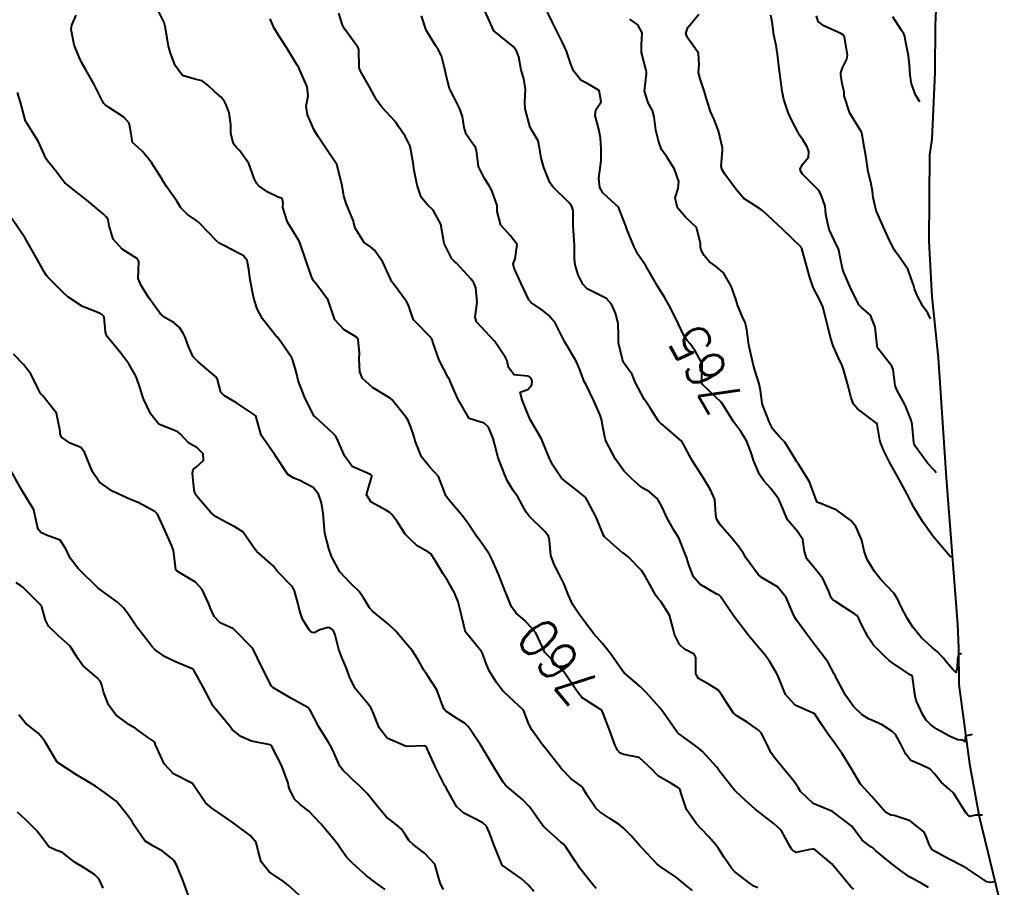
# Model space of a CAD drawing. Header units: metres. Extents: x 318500 to 325275, y 7408834 to 7428799.
# Drawn here: x 320321.5 to 320422.5, y 7412709.9 to 7412799.4 of the extents above; entities that cross this region are included whole.
import ezdxf
from ezdxf.enums import TextEntityAlignment as Align

# ---------------------------------------------------------------- set-up
doc = ezdxf.new("R2010")
doc.units = ezdxf.units.M
doc.header["$MEASUREMENT"] = 0
for name, color, linetype in [('Area', 45, 'Continuous'), ('Cotas', 45, 'Continuous'), ('Curvas de Nivel 1m', 11, 'Continuous'), ('Curvas de Nivel 5m', 15, 'Continuous')]:
    doc.layers.add(name, color=color, linetype=linetype)
doc.styles.add('Style-STANDARD', font='STANDARD.shx')

msp = doc.modelspace()

# ---------------------------------------------------------------- linework, layer by layer
at = {"layer": 'Area'}
msp.add_lwpolyline([(320416.16, 7412804.48), (320415.94, 7412798.84), (320415.9, 7412794), (320415.6, 7412787.11), (320415.35, 7412785.49), (320415.27, 7412776.61), (320415.57, 7412770.84), (320415.73, 7412769.55), (320416.24, 7412764.55), (320417.06, 7412752.18), (320418.24, 7412737.06), (320418.35, 7412734.67), (320418.38, 7412730.87), (320419.48, 7412722.71), (320420.48, 7412717.28), (320422.45, 7412709.05)], dxfattribs=at)
at = {"layer": 'Curvas de Nivel 1m', "flags": 128}
for points, elevation in [([(320390.9, 7412709.64), (320390.45, 7412709.99), (320389.26, 7412710.96), (320387.7, 7412712.03), (320387.28, 7412712.35), (320385.64, 7412714.05), (320385.49, 7412714.24), (320385.31, 7412714.45), (320384.55, 7412715.3), (320383.78, 7412716.08), (320383.34, 7412716.43), (320382.38, 7412717.06), (320381.35, 7412717.76), (320380.95, 7412718.12), (320380.01, 7412719.5), (320379.64, 7412720.14), (320379.55, 7412720.29), (320379.39, 7412720.44), (320378.41, 7412721.16), (320377.41, 7412722.17), (320375.81, 7412724.19), (320375.45, 7412724.66), (320374.36, 7412726.21), (320374.05, 7412726.78), (320373.49, 7412728.22), (320371.52, 7412730.06), (320371.34, 7412730.25), (320370.7, 7412731.09), (320369.95, 7412732.27), (320369.56, 7412733.22), (320369.31, 7412734.01), (320369.16, 7412734.28), (320367.6, 7412736.16), (320367.52, 7412736.3), (320367.49, 7412736.41), (320367.02, 7412738.31), (320366.74, 7412739.41), (320366.39, 7412740.32), (320365.67, 7412741.6), (320365.18, 7412742.34), (320364.37, 7412743.67), (320363.94, 7412744.35), (320363.71, 7412744.52), (320362.53, 7412745.18), (320361.73, 7412745.94), (320361.51, 7412746.16), (320361.28, 7412746.39), (320360.48, 7412747.67), (320359.92, 7412748.41), (320359.76, 7412748.58), (320359.35, 7412748.83), (320357.78, 7412749.68), (320357.31, 7412750.44), (320357.81, 7412752.22), (320357.87, 7412752.37), (320357.86, 7412752.43), (320357.81, 7412752.48), (320357.71, 7412752.53), (320355.82, 7412753.36), (320355.05, 7412754.47), (320354.38, 7412755.96), (320354.14, 7412756.49), (320354.01, 7412756.63), (320353.87, 7412756.75), (320351.97, 7412758.51), (320351.89, 7412758.6), (320350.9, 7412760.53), (320350.26, 7412762.22), (320350.18, 7412762.54), (320350.14, 7412762.73), (320349.96, 7412763.51), (320349.72, 7412764.3), (320349.61, 7412764.55), (320348.77, 7412765.77), (320348.22, 7412766.57), (320348.12, 7412766.68), (320348, 7412766.79), (320346.58, 7412768.58), (320346.04, 7412769.61), (320345.72, 7412770.59), (320345.63, 7412771.03), (320345.31, 7412772.6), (320345.17, 7412773.68), (320345, 7412774.61), (320344.6, 7412775.11), (320344.11, 7412775.36), (320342.67, 7412776.1), (320342.13, 7412776.4), (320341.8, 7412776.65), (320340.16, 7412778.38), (320339.8, 7412778.68), (320338.84, 7412779.36), (320338.17, 7412780.04), (320337.91, 7412780.44), (320337.74, 7412780.71), (320336.68, 7412782.25), (320336.37, 7412782.73), (320336.21, 7412783.01), (320335.1, 7412784.74), (320334.25, 7412785.82), (320333.75, 7412786.26), (320333.19, 7412786.77), (320332.97, 7412788.08), (320332.82, 7412788.77), (320332.3, 7412789.4), (320330.69, 7412790.43), (320330.32, 7412790.69), (320330.22, 7412790.81), (320330.1, 7412791.04), (320329.2, 7412792.82), (320328.36, 7412794.28), (320328.03, 7412794.84), (320327.67, 7412795.56), (320327.15, 7412796.85), (320326.84, 7412798.43), (320326.91, 7412798.86), (320327.37, 7412799.92)], 759), ([(320415.25, 7412709.94), (320414.65, 7412710.27), (320413.27, 7412711.05), (320412.35, 7412711.7), (320411.29, 7412712.51), (320409.82, 7412713.73), (320409.55, 7412713.98), (320409.31, 7412714.14), (320408.39, 7412714.82), (320407.72, 7412715.76), (320407.34, 7412716.28), (320405.36, 7412717.79), (320403.37, 7412718.6), (320402.05, 7412719.84), (320401.8, 7412720.25), (320401.4, 7412720.86), (320400.57, 7412721.86), (320399.43, 7412723.25), (320398.98, 7412723.88), (320398.58, 7412724.76), (320397.99, 7412725.89), (320397.73, 7412726.15), (320397.47, 7412726.35), (320396.55, 7412726.98), (320395.49, 7412727.64), (320395.15, 7412727.93), (320394.43, 7412729.02), (320393.84, 7412729.95), (320393.53, 7412730.31), (320392.63, 7412730.87), (320391.54, 7412731.5), (320391.27, 7412731.98), (320391.24, 7412733.66), (320391.07, 7412733.99), (320390.1, 7412734.52), (320389.58, 7412735), (320389.05, 7412736.02), (320388.87, 7412736.76), (320388.53, 7412738.02), (320387.64, 7412739.44), (320387.36, 7412739.75), (320387.15, 7412740.04), (320386.51, 7412741.2), (320386.04, 7412742.05), (320385.69, 7412742.61), (320384.26, 7412744.08), (320383.93, 7412744.31), (320383.71, 7412744.46), (320381.85, 7412746.11), (320381.73, 7412746.29), (320380.97, 7412748.12), (320380.1, 7412749.82), (320379.91, 7412750.14), (320379.85, 7412750.2), (320379.79, 7412750.25), (320378.74, 7412751.1), (320377.81, 7412751.81), (320377.42, 7412752.17), (320376.53, 7412753.48), (320376.16, 7412754.19), (320375.85, 7412754.95), (320375.34, 7412756.2), (320374.8, 7412757.13), (320374.17, 7412758.22), (320373.9, 7412758.87), (320373.36, 7412760.23), (320373.13, 7412761.04), (320373.94, 7412761.29), (320374.36, 7412761.79), (320374.39, 7412762.21), (320374.25, 7412762.51), (320373.95, 7412762.69), (320372.53, 7412762.81), (320371.96, 7412763.56), (320371.79, 7412764.25), (320371.64, 7412764.59), (320370.52, 7412766.26), (320370.01, 7412766.81), (320368.65, 7412768.29), (320368.5, 7412768.76), (320368.73, 7412770.29), (320368.58, 7412771.78), (320368.36, 7412772.3), (320368.09, 7412772.69), (320366.58, 7412774.32), (320366.33, 7412774.54), (320366.11, 7412774.78), (320365.32, 7412776.34), (320365.14, 7412777.35), (320364.97, 7412778.34), (320364.18, 7412779.78), (320363.61, 7412780.36), (320362.95, 7412781.12), (320362.52, 7412782.38), (320362.23, 7412783.89), (320362.15, 7412784.38), (320362.14, 7412784.48), (320361.82, 7412786.39), (320361.3, 7412787.41), (320360.61, 7412788.41), (320360.3, 7412788.89), (320358.89, 7412790.43), (320358.33, 7412791.18), (320357.65, 7412792.45), (320356.69, 7412794.13), (320356.56, 7412794.46), (320356.51, 7412796.35), (320356.48, 7412796.46), (320356.4, 7412796.61), (320355.04, 7412798.48), (320354.83, 7412798.88), (320354.45, 7412800.11)], 762), ([(320422.03, 7412710.53), (320421.64, 7412710.45), (320421.26, 7412710.51), (320419.69, 7412711.6), (320419.28, 7412711.87), (320418.77, 7412712.14), (320417.3, 7412712.9), (320415.92, 7412713.65), (320415.57, 7412713.91), (320415.32, 7412714.37), (320414.98, 7412715.32), (320414.77, 7412715.67), (320413.35, 7412716.83), (320411.71, 7412717.35), (320411.36, 7412717.4), (320410.82, 7412717.72), (320409.38, 7412719.37), (320409.02, 7412719.75), (320408.23, 7412720.59), (320407.53, 7412721.77), (320407.41, 7412722.01), (320406.31, 7412723.78), (320405.46, 7412725.01), (320404.88, 7412725.8), (320404.3, 7412726.63), (320403.54, 7412727.82), (320403.49, 7412727.87), (320403.41, 7412727.9), (320401.5, 7412728.73), (320400.49, 7412729.86), (320399.77, 7412731.64), (320399.69, 7412731.87), (320399.55, 7412732.12), (320398.9, 7412733.21), (320398.42, 7412733.89), (320397.58, 7412734.86), (320396.72, 7412735.91), (320395.62, 7412737.35), (320395.18, 7412737.93), (320394.15, 7412739.44), (320393.79, 7412739.95), (320393.65, 7412740.08), (320393.37, 7412740.24), (320391.67, 7412741.22), (320391.03, 7412741.99), (320390.56, 7412743.13), (320390.29, 7412744), (320390.13, 7412744.42), (320389.72, 7412745.5), (320389.49, 7412746.01), (320389.07, 7412746.69), (320388.29, 7412748.02), (320387.78, 7412749.16), (320387.29, 7412750.04), (320386.48, 7412750.74), (320385.8, 7412751.12), (320385.27, 7412751.53), (320384.66, 7412752.08), (320383.82, 7412752.91), (320382.98, 7412754.1), (320381.97, 7412756), (320381.93, 7412756.11), (320381.87, 7412756.38), (320381.61, 7412757.84), (320381.56, 7412758.11), (320381.38, 7412758.64), (320380.73, 7412760.13), (320379.94, 7412761.77), (320379.76, 7412762.14), (320379.26, 7412763.44), (320378.97, 7412764.15), (320377.99, 7412765.79), (320377.76, 7412766.17), (320377.52, 7412766.67), (320376.74, 7412768.18), (320376.04, 7412769), (320375.37, 7412769.53), (320374.3, 7412770.22), (320374.05, 7412770.53), (320373.26, 7412772.23), (320372.54, 7412773.8), (320372.41, 7412774.25), (320372.64, 7412774.77), (320372.85, 7412776.24), (320372.14, 7412777.15), (320371.14, 7412778.26), (320370.77, 7412779.67), (320370.77, 7412780.26), (320370.21, 7412781.82), (320370.06, 7412782.13), (320369.98, 7412782.27), (320369.46, 7412783.05), (320368.86, 7412784.29), (320368.63, 7412785.93), (320368.53, 7412786.3), (320368.42, 7412786.45), (320368.27, 7412786.62), (320367.59, 7412787.62), (320367.39, 7412788.31), (320367.19, 7412789.44), (320366.9, 7412790.32), (320366.34, 7412791.4), (320365.87, 7412792.34), (320365.56, 7412793.54), (320365.38, 7412794.34), (320365.03, 7412795.71), (320364.69, 7412796.36), (320364.41, 7412796.77), (320363.47, 7412798.37), (320362.97, 7412799.85)], 763), ([(320420.81, 7412717.41), (320420.41, 7412717.4), (320420.09, 7412717.41), (320419.52, 7412717.27), (320419.36, 7412717.33), (320419.14, 7412717.61), (320418.73, 7412718.25), (320417.84, 7412719.63), (320417.39, 7412720.07), (320416.55, 7412720.79), (320415.87, 7412721.65), (320415.42, 7412722.15), (320414.5, 7412722.59), (320413.43, 7412723.03), (320412.92, 7412723.7), (320412.36, 7412724.8), (320411.84, 7412725.71), (320411.47, 7412726.05), (320410.46, 7412726.71), (320409.48, 7412727.15), (320409.07, 7412727.33), (320408.39, 7412727.76), (320407.5, 7412728.59), (320406.67, 7412729.78), (320405.65, 7412731.69), (320405.61, 7412731.79), (320405.55, 7412731.9), (320404.9, 7412733.14), (320404.43, 7412733.81), (320403.59, 7412734.87), (320402.87, 7412735.83), (320401.63, 7412737.52), (320401.42, 7412737.85), (320401.27, 7412738.22), (320400.56, 7412739.86), (320399.67, 7412740.94), (320398.09, 7412741.89), (320397.68, 7412742.22), (320396.43, 7412743.92), (320396.16, 7412744.37), (320395.72, 7412745.05), (320394.99, 7412745.94), (320393.75, 7412747.35), (320393.4, 7412747.96), (320393.32, 7412748.4), (320393.21, 7412749.96), (320392.78, 7412750.95), (320392.15, 7412751.97), (320391.82, 7412752.52), (320390.89, 7412753.99), (320389.87, 7412755.84), (320389.74, 7412756.01), (320387.89, 7412757.62), (320387.66, 7412757.8), (320387.41, 7412758.04), (320386.53, 7412759.43), (320386.09, 7412760.06), (320385.92, 7412760.29), (320385.01, 7412762.07), (320384.71, 7412762.83), (320383.97, 7412763.86), (320383.81, 7412764.09), (320383.68, 7412764.38), (320383.28, 7412766.1), (320383.27, 7412766.84), (320383.24, 7412768.1), (320382.97, 7412769.17), (320382.55, 7412770.1), (320382.06, 7412770.67), (320380.96, 7412771.23), (320380.07, 7412771.68), (320379.62, 7412772.15), (320379.14, 7412773.11), (320378.8, 7412774.16), (320378.74, 7412774.79), (320378.76, 7412776.16), (320378.63, 7412777.69), (320378.6, 7412778.16), (320378.6, 7412779.75), (320378.48, 7412780.17), (320378.36, 7412780.34), (320378.19, 7412780.54), (320376.53, 7412782.19), (320376.22, 7412782.63), (320375.58, 7412784.2), (320375.31, 7412785.15), (320375.13, 7412786.21), (320375, 7412786.94), (320374.29, 7412788.13), (320374.25, 7412788.18), (320374.23, 7412788.22), (320374.19, 7412788.33), (320373.65, 7412790.23), (320373.63, 7412790.93), (320373.7, 7412792.23), (320373.51, 7412793.38), (320373.25, 7412794.24), (320373.02, 7412795.61), (320372.77, 7412796.24), (320372.41, 7412796.67), (320370.43, 7412798.28), (320369.55, 7412800.29)], 764), ([(320417.63, 7412744.06), (320417.61, 7412744.07), (320417.58, 7412744.04), (320417.49, 7412744.09), (320415.74, 7412746.14), (320414.62, 7412747.68), (320413.78, 7412749.09), (320413.46, 7412749.69), (320413.07, 7412750.43), (320412.38, 7412751.7), (320411.83, 7412752.72), (320411.27, 7412753.72), (320410.68, 7412754.9), (320410.32, 7412755.73), (320410.22, 7412756.08), (320409.95, 7412757.74), (320409.89, 7412757.82), (320409.61, 7412758.03), (320407.91, 7412759.32), (320407.51, 7412759.77), (320407.27, 7412760.44), (320406.93, 7412761.78), (320406.5, 7412763.25), (320406.33, 7412763.79), (320405.98, 7412764.55), (320405.41, 7412765.8), (320405.15, 7412766.67), (320404.88, 7412767.81), (320404.71, 7412768.49), (320404.34, 7412769.82), (320404.06, 7412770.45), (320403.35, 7412771.83), (320402.98, 7412772.96), (320402.74, 7412773.84), (320402.61, 7412774.34), (320402.2, 7412775.85), (320402.13, 7412775.99), (320400.16, 7412777.87), (320398.19, 7412779.68), (320397.93, 7412779.9), (320396.85, 7412780.57), (320396.2, 7412781.01), (320395.41, 7412781.94), (320394.23, 7412783.5), (320393.97, 7412783.95), (320393.87, 7412784.33), (320394.01, 7412785.96), (320394.01, 7412786.23), (320393.61, 7412787.97), (320393.14, 7412789.14), (320392.78, 7412789.98), (320392.34, 7412791.27), (320392.14, 7412791.98), (320391.71, 7412793.34), (320391.54, 7412793.99), (320391.59, 7412794.78), (320391.53, 7412795.99), (320390.42, 7412797.52), (320390.22, 7412798.01), (320390.44, 7412798.63), (320391.56, 7412799.99)], 767), ([(320416.02, 7412752.71), (320415.83, 7412752.97), (320415.18, 7412753.67), (320413.87, 7412755.45), (320413.77, 7412755.69), (320413.73, 7412755.83), (320413.55, 7412757.69), (320413.46, 7412758.13), (320412.84, 7412759.7), (320411.94, 7412761.32), (320411.82, 7412761.71), (320411.61, 7412763.36), (320411.47, 7412763.72), (320410, 7412765.6), (320409.95, 7412765.74), (320409.94, 7412765.81), (320409.74, 7412767.74), (320409.26, 7412768.97), (320408.35, 7412769.77), (320408.05, 7412770.04), (320407.21, 7412771.78), (320406.52, 7412773.37), (320406.37, 7412773.79), (320406.12, 7412774.96), (320406.01, 7412775.68), (320405.98, 7412775.79), (320405.81, 7412776.12), (320405.01, 7412777.81), (320404.67, 7412779.33), (320404.64, 7412779.81), (320404.58, 7412780.2), (320404.2, 7412781.26), (320404.05, 7412781.66), (320403.94, 7412781.82), (320402.24, 7412783.52), (320402.04, 7412783.85), (320402.02, 7412784.07), (320402.25, 7412784.51), (320402.86, 7412785.25), (320402.92, 7412785.84), (320402.75, 7412786.32), (320402.28, 7412787.03), (320401.96, 7412787.52), (320401.76, 7412787.86), (320401.15, 7412789.03), (320400.78, 7412789.87), (320400.34, 7412791.19), (320400.18, 7412791.88), (320400.15, 7412792.08), (320399.92, 7412793.88), (320399.86, 7412794.41), (320399.68, 7412795.89), (320399.53, 7412796.78), (320399.3, 7412797.89), (320399.13, 7412799.2), (320398.98, 7412799.89)], 768), ([(320415.46, 7412768.57), (320415.17, 7412769.17), (320414.65, 7412769.9), (320414.07, 7412771.01), (320413.8, 7412771.69), (320413.68, 7412772.1), (320413.11, 7412773.7), (320412.12, 7412775.15), (320411.88, 7412775.46), (320411.71, 7412775.72), (320411.26, 7412776.6), (320410.73, 7412777.73), (320410.18, 7412778.96), (320409.85, 7412779.75), (320409.54, 7412781.09), (320409.47, 7412781.75), (320409.29, 7412782.69), (320409.04, 7412783.76), (320408.82, 7412785.2), (320408.73, 7412785.76), (320408.66, 7412786.15), (320408.36, 7412787.77), (320408.29, 7412787.91), (320407.15, 7412789.79), (320406.55, 7412791.59), (320406.54, 7412791.8), (320406.55, 7412792), (320406.36, 7412792.82), (320406.19, 7412793.8), (320406.2, 7412793.97), (320406.38, 7412794.48), (320406.84, 7412795.35), (320406.88, 7412795.79), (320406.57, 7412797.66), (320406.52, 7412797.8), (320406.48, 7412797.85), (320406.43, 7412797.89), (320406.26, 7412797.98), (320404.44, 7412798.79), (320403.87, 7412799.26), (320403.69, 7412799.83)], 769), ([(320407.53, 7412709.77), (320407.25, 7412710.02), (320405.77, 7412711.79), (320405.29, 7412712.37), (320403.57, 7412713.82), (320403.38, 7412713.89), (320403.31, 7412713.89), (320402.83, 7412713.83), (320401.59, 7412713.56), (320401.31, 7412713.69), (320401.15, 7412713.85), (320400.95, 7412714.22), (320400.06, 7412715.86), (320399.34, 7412716.52), (320397.5, 7412717.9), (320397.36, 7412718.01), (320396.33, 7412718.96), (320395.39, 7412719.83), (320395.29, 7412719.93), (320394.83, 7412720.5), (320393.71, 7412721.95), (320393.42, 7412722.34), (320391.95, 7412723.97), (320391.45, 7412724.38), (320390.1, 7412725.36), (320389.47, 7412725.83), (320389.29, 7412726.01), (320388.85, 7412726.64), (320387.89, 7412728.03), (320387.5, 7412728.52), (320386.14, 7412730.05), (320385.53, 7412730.67), (320383.88, 7412732.08), (320383.72, 7412732.26), (320383.55, 7412732.5), (320382.44, 7412734.1), (320381.59, 7412735.13), (320380.71, 7412736.12), (320379.62, 7412737.6), (320379.21, 7412738.15), (320378.58, 7412739.09), (320378.11, 7412740.16), (320377.67, 7412741.22), (320377.19, 7412742.17), (320376.64, 7412743.24), (320376.31, 7412744.18), (320376.17, 7412745.74), (320376.06, 7412746.19), (320375.74, 7412746.63), (320374.08, 7412748.22), (320373.77, 7412748.65), (320372.9, 7412750.23), (320372.44, 7412750.89), (320371.81, 7412751.92), (320371.66, 7412752.25), (320371.56, 7412752.5), (320370.89, 7412754.26), (320370.55, 7412755.58), (320370.38, 7412756.26), (320369.88, 7412757.41), (320369.43, 7412757.82), (320367.89, 7412758.3), (320366.73, 7412760.32), (320365.95, 7412762.05), (320365.85, 7412762.33), (320365.74, 7412762.54), (320364.81, 7412764.34), (320364.16, 7412766.19), (320364.11, 7412766.35), (320364, 7412766.58), (320362.26, 7412768.38), (320362.15, 7412768.5), (320362.03, 7412768.76), (320361.65, 7412769.99), (320361.44, 7412770.39), (320360.08, 7412772.2), (320359.93, 7412772.41), (320359.78, 7412772.72), (320358.98, 7412774.42), (320358.12, 7412775.68), (320357.71, 7412776.02), (320357.08, 7412776.45), (320356.15, 7412777.95), (320356.01, 7412778.46), (320355.95, 7412778.67), (320355.21, 7412780.47), (320354.98, 7412781.26), (320354.77, 7412782.48), (320354.24, 7412784.49), (320352.9, 7412786.5), (320352.28, 7412787.44), (320351.89, 7412788.12), (320351.7, 7412788.52), (320351.22, 7412789.61), (320351.08, 7412790.53), (320351.29, 7412791.58), (320351.19, 7412792.53), (320350.37, 7412794.42), (320350.32, 7412794.49), (320350.28, 7412794.54), (320350.17, 7412794.75), (320349.07, 7412796.56), (320348.42, 7412797.58), (320347.8, 7412798.58), (320347.36, 7412799.51)], 761), ([(320418.66, 7412734.06), (320418.34, 7412733.95), (320418.25, 7412733.48), (320418.19, 7412732.58), (320418.05, 7412732.13), (320417.76, 7412732.42), (320417.56, 7412732.65), (320417.11, 7412733.18), (320416.77, 7412733.64), (320416.18, 7412734.25), (320415.59, 7412734.71), (320414.53, 7412735.68), (320413.62, 7412736.8), (320413.05, 7412737.7), (320412.44, 7412738.9), (320412.06, 7412739.71), (320411.66, 7412740.28), (320410.3, 7412741.73), (320409.69, 7412742.53), (320408.92, 7412743.75), (320408.6, 7412744.64), (320408.37, 7412745.76), (320407.75, 7412747.18), (320407.25, 7412747.78), (320405.78, 7412748.85), (320404.03, 7412749.57), (320403.79, 7412749.66), (320403.7, 7412749.82), (320403.19, 7412751.22), (320402.93, 7412751.83), (320401.84, 7412753.61), (320401.66, 7412753.85), (320401.35, 7412754.36), (320400.43, 7412755.86), (320399.88, 7412756.42), (320399.21, 7412757.21), (320398.86, 7412757.89), (320398.17, 7412759.65), (320398.09, 7412759.9), (320397.94, 7412761.18), (320397.77, 7412761.9), (320397.34, 7412763.29), (320397.18, 7412763.91), (320396.92, 7412764.98), (320396.73, 7412765.92), (320396.51, 7412767.44), (320396.41, 7412767.92), (320396.33, 7412768.22), (320396.04, 7412768.87), (320395.59, 7412769.93), (320395.39, 7412770.61), (320394.91, 7412771.94), (320394.1, 7412773.32), (320393.39, 7412773.96), (320392.64, 7412774.5), (320392.12, 7412775.11), (320391.8, 7412775.66), (320391.73, 7412775.99), (320391.74, 7412776.38), (320391.31, 7412777.99), (320390.18, 7412779.06), (320389.36, 7412780.02), (320389.14, 7412781.08), (320389.43, 7412782.02), (320389.49, 7412782.75), (320389.06, 7412784.02), (320388.26, 7412785.28), (320387.72, 7412786.05), (320387.4, 7412786.93), (320387.15, 7412788.05), (320386.96, 7412789.41), (320386.78, 7412790.06), (320386.33, 7412790.87), (320385.98, 7412792.07), (320386.16, 7412793.85), (320386.18, 7412794.06), (320386.11, 7412794.33), (320385.65, 7412796.07), (320385.65, 7412796.83), (320385.71, 7412798.07), (320385.28, 7412798.92), (320384.44, 7412799.48)], 766), ([(320380.99, 7412709.85), (320380.73, 7412710.12), (320379.28, 7412711.98), (320379.16, 7412712.14), (320378.88, 7412712.55), (320377.83, 7412714.16), (320377.58, 7412714.44), (320377.31, 7412714.66), (320375.58, 7412716.19), (320375.33, 7412716.49), (320374.13, 7412718.21), (320373.37, 7412719.02), (320371.9, 7412720.24), (320371.64, 7412720.49), (320371.4, 7412720.81), (320370.49, 7412722.26), (320369.44, 7412724.05), (320369.31, 7412724.27), (320369.05, 7412724.67), (320367.97, 7412726.29), (320367.76, 7412726.58), (320367.48, 7412726.86), (320366.59, 7412727.42), (320365.49, 7412728.13), (320365.32, 7412728.33), (320365.19, 7412728.64), (320364.55, 7412730.34), (320363.54, 7412731.9), (320363.21, 7412732.36), (320362.62, 7412733.42), (320362.01, 7412734.37), (320361.58, 7412734.91), (320360.3, 7412736.4), (320359.61, 7412737.08), (320357.94, 7412738.43), (320357.63, 7412738.77), (320357.01, 7412739.8), (320356.55, 7412740.45), (320355.66, 7412741.31), (320354.57, 7412742.48), (320353.7, 7412744.07), (320353.55, 7412744.49), (320353.46, 7412744.75), (320353.02, 7412746.5), (320352.94, 7412747.3), (320352.82, 7412748.5), (320352.67, 7412749.6), (320352.36, 7412750.5), (320351.79, 7412751.19), (320350.37, 7412751.96), (320349.8, 7412752.14), (320349.21, 7412752.55), (320347.84, 7412754.57), (320346.45, 7412756.58), (320345.89, 7412758.59), (320343.91, 7412759.91), (320342.66, 7412760.64), (320342.3, 7412761.03), (320341.94, 7412762.32), (320341.73, 7412762.65), (320339.96, 7412764.14), (320339.42, 7412764.68), (320338.95, 7412765.72), (320338.61, 7412766.69), (320338.42, 7412767.11), (320338.01, 7412767.7), (320337.47, 7412768.17), (320336.51, 7412768.72), (320336.03, 7412769.12), (320334.86, 7412770.74), (320334.07, 7412772.03), (320333.77, 7412772.75), (320333.83, 7412774.49), (320333.68, 7412774.76), (320332.11, 7412775.77), (320331.18, 7412776.79), (320330.77, 7412778.18), (320330.68, 7412778.8), (320330.48, 7412779.12), (320330.17, 7412779.4), (320328.47, 7412780.83), (320328.18, 7412781.07), (320327.21, 7412781.83), (320326.21, 7412782.61), (320326.01, 7412782.86), (320325.35, 7412783.75), (320324.42, 7412784.89), (320324.34, 7412784.99), (320324.24, 7412785.17), (320323.44, 7412786.9), (320322.29, 7412788.75), (320322.18, 7412788.91), (320322.1, 7412789.1), (320321.65, 7412790.92), (320321.33, 7412791.92)], 758), ([(320374.57, 7412709.53), (320373.97, 7412710.21), (320373.26, 7412710.88), (320371.28, 7412712.25), (320370.45, 7412714.26), (320369.99, 7412715.59), (320369.66, 7412716.27), (320369.33, 7412716.56), (320368.71, 7412716.91), (320367.35, 7412717.61), (320366.59, 7412718.31), (320365.56, 7412720.15), (320365.47, 7412720.33), (320365.44, 7412720.38), (320365.39, 7412720.44), (320364.41, 7412722.34), (320363.61, 7412724.17), (320363.52, 7412724.35), (320363.44, 7412724.45), (320363.25, 7412724.55), (320361.44, 7412724.49), (320361.32, 7412724.51), (320359.45, 7412725.35), (320358.61, 7412726.42), (320358.02, 7412727.89), (320357.8, 7412728.43), (320357.5, 7412728.83), (320356.14, 7412730.45), (320355.54, 7412731.65), (320355.26, 7412732.46), (320354.75, 7412733.66), (320354.45, 7412734.48), (320354.06, 7412736.01), (320353.86, 7412736.49), (320353.6, 7412736.68), (320353.34, 7412736.76), (320352.49, 7412736.5), (320351.9, 7412736.21), (320351.6, 7412736.29), (320351.38, 7412736.51), (320350.71, 7412737.62), (320350.4, 7412738.53), (320350.26, 7412739.16), (320349.88, 7412740.54), (320349.66, 7412740.95), (320348.1, 7412742.56), (320347.92, 7412742.8), (320347.69, 7412743.13), (320346.01, 7412744.59), (320345.71, 7412744.95), (320344.55, 7412746.61), (320343.74, 7412747.15), (320342.74, 7412747.64), (320341.75, 7412748.21), (320341.22, 7412748.66), (320339.78, 7412750.32), (320339.64, 7412750.54), (320339.59, 7412750.67), (320339.53, 7412750.93), (320339.35, 7412752.68), (320339.43, 7412753.06), (320339.82, 7412753.35), (320340.5, 7412753.99), (320340.47, 7412754.66), (320339.85, 7412755.29), (320338.96, 7412755.79), (320338.12, 7412756.7), (320337.86, 7412756.93), (320337.51, 7412757.06), (320335.88, 7412757.74), (320335.06, 7412758.74), (320334.32, 7412760.34), (320334.18, 7412760.75), (320333.93, 7412761.53), (320333.63, 7412762.45), (320333.5, 7412762.76), (320332.79, 7412763.93), (320332.2, 7412764.78), (320331.97, 7412765.06), (320330.55, 7412766.8), (320330.41, 7412767.21), (320330.26, 7412768.81), (320330.02, 7412769.05), (320329.59, 7412769.25), (320328.04, 7412769.86), (320326.52, 7412770.85), (320326.06, 7412771.27), (320324.44, 7412772.88), (320324.29, 7412773.09), (320324.09, 7412773.45), (320323.24, 7412774.9), (320322.13, 7412776.91), (320320.73, 7412778.93)], 757), ([(320365.24, 7412709.73), (320364.93, 7412710.33), (320364.81, 7412710.78), (320364.34, 7412712.34), (320363.3, 7412713.48), (320362.12, 7412714.37), (320361.7, 7412714.76), (320361.32, 7412715.35), (320360.9, 7412715.96), (320360.38, 7412716.39), (320359.34, 7412717.22), (320358.32, 7412718.42), (320357.38, 7412719.63), (320356.57, 7412720.44), (320355.94, 7412721), (320355.4, 7412721.51), (320354.92, 7412721.98), (320354.54, 7412722.47), (320353.83, 7412724.09), (320353.62, 7412724.49), (320353.56, 7412724.6), (320353.44, 7412724.79), (320352.38, 7412726.5), (320351.49, 7412728.24), (320351.24, 7412728.51), (320349.5, 7412729.47), (320347.65, 7412730.57), (320347.58, 7412730.63), (320347.52, 7412730.71), (320346.54, 7412732.58), (320345.57, 7412734.59), (320343.6, 7412736.62), (320342.21, 7412737.25), (320341.61, 7412737.89), (320341.26, 7412738.65), (320341.02, 7412739.26), (320340.35, 7412740.66), (320339.66, 7412741.42), (320337.8, 7412742.57), (320337.68, 7412742.65), (320337.64, 7412742.7), (320337.44, 7412744.45), (320337.39, 7412744.7), (320337.23, 7412745.19), (320336.56, 7412746.72), (320335.76, 7412748.45), (320335.49, 7412748.73), (320333.77, 7412749.64), (320332.97, 7412749.96), (320331.78, 7412750.52), (320331.59, 7412750.6), (320331.14, 7412750.79), (320329.79, 7412751.74), (320329.04, 7412752.82), (320328.49, 7412754.16), (320328.22, 7412754.83), (320327.84, 7412755.32), (320326.77, 7412755.77), (320325.86, 7412756.4), (320325.73, 7412756.73), (320325.72, 7412756.86), (320325.73, 7412757), (320325.33, 7412758.87), (320323.92, 7412760.65), (320323.7, 7412760.89), (320323.44, 7412761.38), (320322.71, 7412762.9), (320321.95, 7412763.89), (320320.92, 7412764.93)], 756), ([(320351.08, 7412708.51), (320349.24, 7412710.19), (320348.75, 7412710.55), (320347.26, 7412711.57), (320346.45, 7412712.58), (320346.15, 7412713.72), (320345.94, 7412714.58), (320345.31, 7412715.3), (320343.56, 7412716.62), (320343.33, 7412716.78), (320342.88, 7412717.09), (320341.35, 7412718.11), (320340.71, 7412718.66), (320339.38, 7412720.67), (320337.39, 7412721.66), (320336.45, 7412722.71), (320335.58, 7412724.59), (320335.52, 7412724.73), (320335.5, 7412724.79), (320335.44, 7412724.97), (320334.74, 7412725.44), (320333.46, 7412726.36), (320333.22, 7412726.52), (320332.79, 7412726.76), (320331.47, 7412727.74), (320330.71, 7412728.79), (320330.19, 7412730.12), (320330.03, 7412730.8), (320329.89, 7412731.17), (320329.53, 7412731.56), (320328.05, 7412732.82), (320327.55, 7412733.56), (320326.75, 7412734.84), (320325.59, 7412735.86), (320324.52, 7412736.88), (320324.22, 7412737.5), (320323.85, 7412738.89), (320323.62, 7412739.17), (320321.87, 7412740.91), (320321.65, 7412741.09), (320321.2, 7412741.37)], 754), ([(320339.07, 7412708.82), (320338.38, 7412710.68), (320337.7, 7412712.27), (320337.47, 7412712.7), (320337.38, 7412712.8), (320337.28, 7412712.88), (320336.26, 7412713.69), (320335.29, 7412714.23), (320334.46, 7412714.74), (320333.32, 7412716.4), (320333.14, 7412716.75), (320332.54, 7412717.57), (320331.55, 7412718.78), (320331.45, 7412718.87), (320331.36, 7412718.94), (320330.31, 7412719.73), (320329.38, 7412720.4), (320328.69, 7412720.82), (320327.39, 7412721.55), (320325.41, 7412722.86), (320324.21, 7412724.88), (320323.91, 7412725.35), (320323.45, 7412725.85), (320322.15, 7412726.9), (320321.47, 7412727.75)], 753), ([(320330.16, 7412709.87), (320329.73, 7412710.8), (320329.26, 7412711.28), (320328.02, 7412712.07), (320327.28, 7412712.51), (320326.85, 7412712.84), (320325.98, 7412713.54), (320325.29, 7412713.79), (320324.57, 7412714.15), (320324.01, 7412714.88), (320323.31, 7412715.77), (320322.23, 7412716.9), (320321.34, 7412717.72)], 752)]:
    msp.add_lwpolyline(points, dxfattribs=dict(at, elevation=elevation))
at = {"layer": 'Curvas de Nivel 5m', "flags": 128}
for points, elevation in [([(320397.65, 7412709.89), (320397.25, 7412710.08), (320396.74, 7412710.43), (320395.27, 7412711.57), (320394.95, 7412711.93), (320394.19, 7412713.05), (320393.61, 7412713.95), (320393.31, 7412714.33), (320392.57, 7412715.21), (320391.85, 7412715.97), (320391.34, 7412716.52), (320390.31, 7412718), (320389.74, 7412719.65), (320389.63, 7412720.01), (320389.53, 7412720.15), (320389.39, 7412720.27), (320388.78, 7412720.64), (320387.4, 7412721.42), (320387.09, 7412721.72), (320386.84, 7412722.04), (320385.43, 7412723.35), (320383.85, 7412723.67), (320383.44, 7412723.8), (320383.17, 7412724.09), (320382.95, 7412724.59), (320382.4, 7412726.1), (320381.71, 7412727.89), (320381.61, 7412728.11), (320381.49, 7412728.25), (320381.06, 7412728.55), (320379.51, 7412729.52), (320379.03, 7412730.15), (320377.96, 7412731.75), (320377.66, 7412732.17), (320377.61, 7412732.23), (320377.55, 7412732.3), (320375.69, 7412734.19), (320375.57, 7412734.4), (320374.76, 7412736.2), (320373.62, 7412737.48), (320372.74, 7412738.23), (320372.26, 7412738.87), (320371.7, 7412740.25), (320371.65, 7412740.39), (320370.91, 7412742.26), (320370.28, 7412743.68), (320369.97, 7412744.27), (320369.71, 7412744.68), (320369.06, 7412745.62), (320368.57, 7412746.29), (320367.75, 7412747.53), (320367.17, 7412748.31), (320365.78, 7412749.91), (320365.49, 7412750.33), (320365.32, 7412750.81), (320364.74, 7412752.34), (320363.82, 7412753.3), (320362.99, 7412754.36), (320362.34, 7412755.89), (320362.21, 7412756.37), (320362.14, 7412756.64), (320361.88, 7412757.41), (320361.6, 7412758.1), (320361.42, 7412758.39), (320359.92, 7412760.27), (320359.76, 7412760.41), (320357.94, 7412761.5), (320356.89, 7412762.45), (320356.62, 7412763.11), (320356.56, 7412764.45), (320356.57, 7412765.04), (320356.45, 7412766.45), (320356.26, 7412766.71), (320356.01, 7412766.87), (320354.99, 7412767.45), (320354.03, 7412768.49), (320353.36, 7412770.5), (320352.08, 7412772.23), (320351.85, 7412772.51), (320351.64, 7412772.96), (320351.09, 7412774.53), (320350.84, 7412775.25), (320350.38, 7412776.54), (320350.14, 7412776.95), (320349.15, 7412778.56), (320348.69, 7412780.06), (320348.7, 7412780.56), (320348.62, 7412780.99), (320348.2, 7412781.14), (320347.13, 7412781.65), (320346.21, 7412782.31), (320346.06, 7412782.45), (320345.96, 7412782.59), (320345.74, 7412783.07), (320345.16, 7412784.61), (320344.26, 7412785.92), (320343.91, 7412786.27), (320343.6, 7412786.63), (320343.33, 7412787.69), (320343.32, 7412788.63), (320343.13, 7412789.82), (320342.85, 7412790.64), (320342.68, 7412791), (320342.33, 7412791.43), (320341.68, 7412792.01), (320340.94, 7412792.67), (320340.35, 7412793.13), (320339.76, 7412793.28), (320338.35, 7412793.68), (320337.59, 7412794.71), (320337.11, 7412796), (320336.9, 7412796.72), (320336.81, 7412797.13), (320336.56, 7412798.73), (320336.43, 7412799.14), (320335.66, 7412800.74)], 760), ([(320419.74, 7412725.73), (320419.07, 7412725.55), (320419.04, 7412725.41), (320419.02, 7412725.11), (320418.98, 7412724.97), (320418.88, 7412725.06), (320418.75, 7412725.16), (320418.58, 7412725.15), (320418.27, 7412725.18), (320417.54, 7412725.48), (320417.47, 7412725.52), (320417.28, 7412725.63), (320416.11, 7412726.28), (320415.48, 7412726.72), (320415.02, 7412727.21), (320414.7, 7412727.67), (320413.98, 7412729.21), (320413.86, 7412729.68), (320413.6, 7412731.64), (320413.59, 7412731.69), (320413.58, 7412731.72), (320413.55, 7412731.76), (320413.36, 7412731.88), (320411.56, 7412733.06), (320411.19, 7412733.34), (320410.76, 7412733.72), (320409.59, 7412734.92), (320409.03, 7412735.75), (320408.37, 7412737.01), (320408.02, 7412737.76), (320407.85, 7412737.99), (320407.63, 7412738.16), (320406.65, 7412738.77), (320405.65, 7412739.42), (320405.42, 7412739.57), (320405.21, 7412739.8), (320404.98, 7412740.48), (320404.36, 7412741.81), (320403.69, 7412742.63), (320402.69, 7412743.84), (320402.47, 7412744.59), (320402.29, 7412745.84), (320401.74, 7412746.66), (320400.72, 7412747.86), (320399.9, 7412749.76), (320399.86, 7412749.87), (320399.79, 7412750.01), (320399, 7412751.08), (320398.28, 7412751.89), (320397.82, 7412752.54), (320397.22, 7412753.91), (320396.91, 7412754.86), (320396.51, 7412755.92), (320396.29, 7412756.34), (320395.88, 7412756.97), (320395.18, 7412757.94), (320393.92, 7412759.95), (320391.95, 7412761.8), (320391.89, 7412761.98), (320391.91, 7412763.92), (320391.9, 7412763.98), (320391.23, 7412765.23), (320390.68, 7412766), (320390.36, 7412766.36), (320390.01, 7412766.88), (320389.46, 7412768.02), (320388.95, 7412769.11), (320388.49, 7412770.03), (320388.06, 7412770.74), (320387.28, 7412772.04), (320386.11, 7412774.06), (320385.29, 7412775.24), (320384.88, 7412776.08), (320384.16, 7412777.85), (320384.06, 7412778.09), (320384.01, 7412778.24), (320383.29, 7412780.1), (320382.2, 7412781.09), (320381.67, 7412781.58), (320381.37, 7412782.12), (320381.26, 7412783.09), (320381.41, 7412784.12), (320381.48, 7412784.9), (320381.48, 7412786.12), (320381.42, 7412787.27), (320381.24, 7412788.13), (320380.89, 7412789.56), (320380.95, 7412790.13), (320381.5, 7412790.96), (320381.28, 7412792.13), (320380.36, 7412792.7), (320379.4, 7412793.2), (320378.65, 7412794.17), (320378.38, 7412794.85), (320377.91, 7412796.18), (320377.5, 7412797.1), (320376.95, 7412798.19), (320376.78, 7412798.54), (320376.44, 7412799.21), (320375.96, 7412800.2)], 765), ([(320414.34, 7412790.98), (320413.91, 7412791.7), (320413.49, 7412792.83), (320413.35, 7412793.71), (320413.3, 7412794.79), (320413.18, 7412795.71), (320412.88, 7412797.26), (320412.81, 7412797.71), (320412.7, 7412797.98), (320412.44, 7412798.39), (320411.57, 7412799.73)], 770), ([(320359.24, 7412709.75), (320358.25, 7412710.42), (320357.26, 7412711.18), (320355.87, 7412712.45), (320355.57, 7412712.74), (320355.29, 7412713.04), (320354.7, 7412713.87), (320354.29, 7412714.48), (320353.32, 7412715.64), (320352.59, 7412716.5), (320351.35, 7412717.83), (320350.44, 7412718.52), (320349.89, 7412719.05), (320349.38, 7412720.12), (320349.26, 7412720.43), (320349.25, 7412720.54), (320349.23, 7412720.7), (320348.53, 7412722.55), (320347.54, 7412724.47), (320347.49, 7412724.57), (320347.46, 7412724.59), (320347.44, 7412724.61), (320347.37, 7412724.65), (320345.44, 7412725.02), (320344.34, 7412725.5), (320343.46, 7412726.23), (320343.3, 7412726.46), (320343.19, 7412726.62), (320341.49, 7412728.65), (320340.43, 7412730.66), (320339.54, 7412732.29), (320339.35, 7412732.48), (320338.92, 7412732.68), (320337.55, 7412733.25), (320336.54, 7412733.73), (320335.56, 7412734.4), (320335.25, 7412734.73), (320333.98, 7412736.36), (320333.67, 7412736.75), (320333.6, 7412736.85), (320332.84, 7412737.99), (320332.26, 7412738.77), (320331.63, 7412739.36), (320329.65, 7412740.81), (320327.68, 7412742.74), (320327.59, 7412742.83), (320326.75, 7412743.9), (320326.3, 7412744.85), (320325.71, 7412745.75), (320324.33, 7412746.27), (320323.73, 7412746.56), (320323.45, 7412746.89), (320323.36, 7412747.27), (320323.02, 7412748.9), (320321.78, 7412750.91), (320320.62, 7412752.93)], 755)]:
    msp.add_lwpolyline(points, dxfattribs=dict(at, elevation=elevation))

# ---------------------------------------------------------------- texts
at = {"layer": 'Cotas', "style": 'Style-STANDARD'}
for s, rotation, p in [('765', 119.6285, (320392.28, 7412763.36, 765)), ('760', 129.1626, (320377.04, 7412733.23, 760))]:
    msp.add_text(s, height=4, rotation=rotation, dxfattribs=at).set_placement(p, align=Align.MIDDLE_CENTER)

doc.saveas('drawing.dxf')
